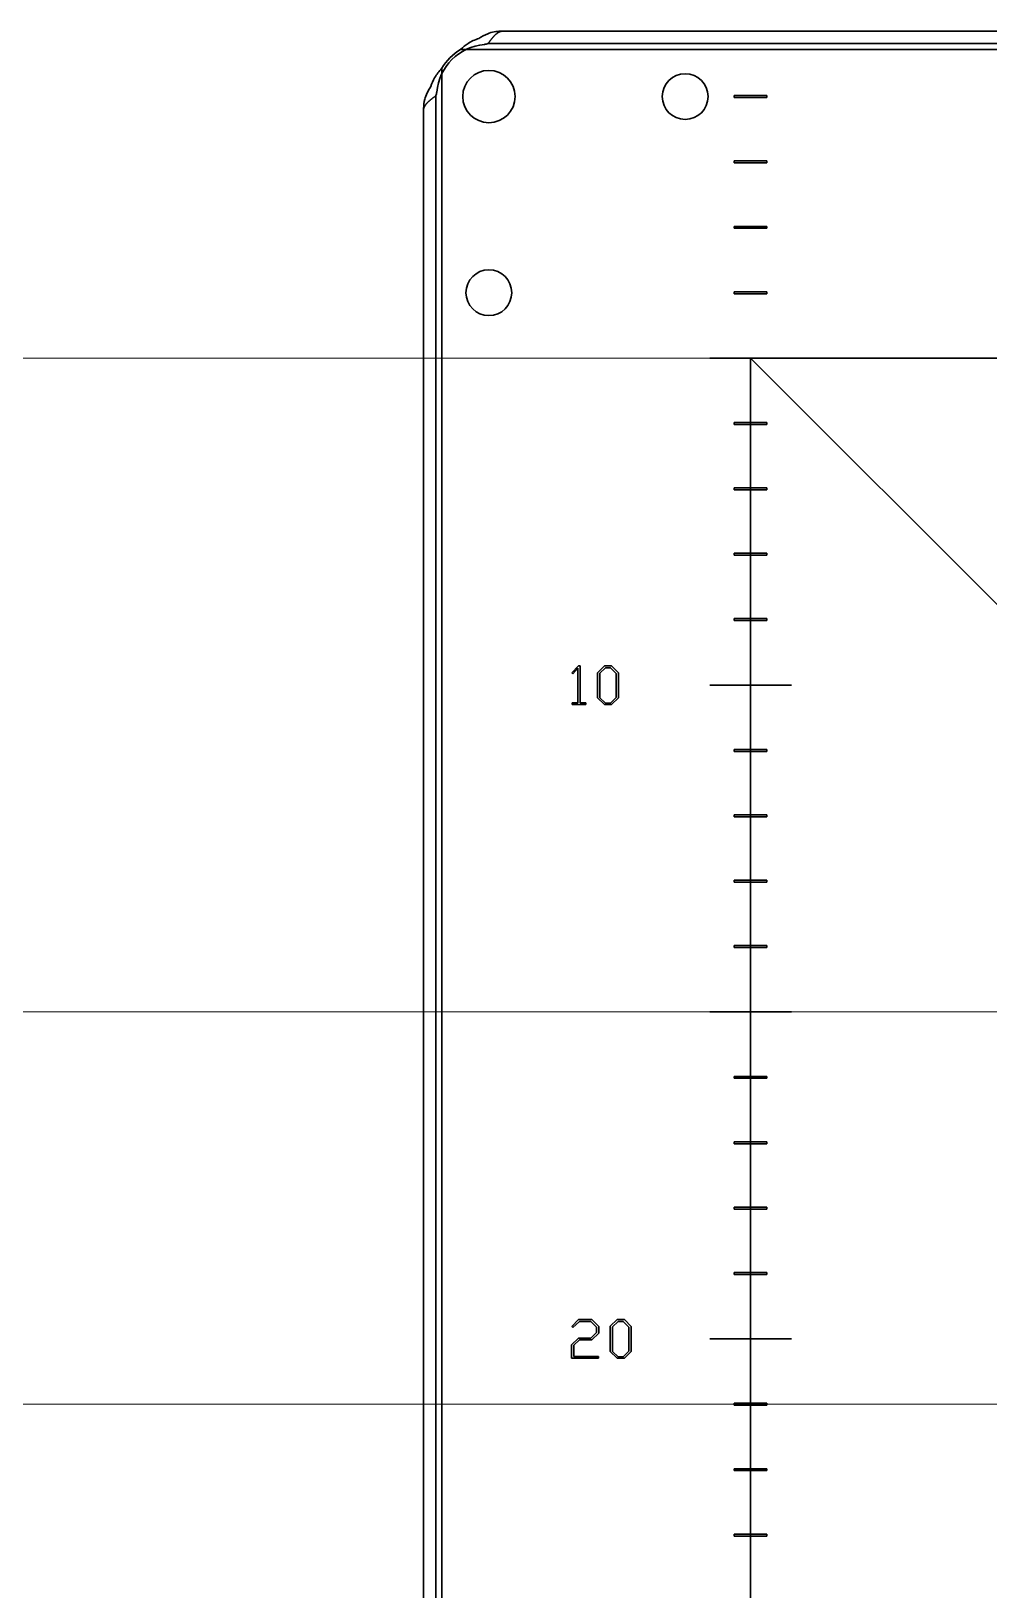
# Model space of a CAD drawing. Header units: millimetres. Extents: x 0 to 53000, y -591 to 24400.
# Drawn here: x 2568.4 to 2714.8, y 2986.6 to 3225 of the extents above; entities that cross this region are included whole.
import ezdxf

# ---------------------------------------------------------------- set-up
doc = ezdxf.new("R2010")
doc.units = ezdxf.units.MM
doc.layers.add('КК перф 40х60', color=6, linetype='Continuous', lineweight=30)
doc.layers.add('Основная', color=7, linetype='Continuous', lineweight=30)
doc.layers.add('Привязки', color=2, linetype='Continuous', lineweight=0, plot=False, transparency=0.8)

msp = doc.modelspace()

# ---------------------------------------------------------------- linework, layer by layer
at = {"layer": 'КК перф 40х60'}
for p, q in [((2678.34394, 3175), (3128.34394, 3175)), ((2678.34394, 2524.99999), (2678.34394, 3175)), ((2718.34394, 3135), (2678.34394, 3175))]:
    msp.add_line(p, q, dxfattribs=at)
at = {"layer": 'Основная', "linetype": 'Continuous'}
for p, q in [((3168.48099, 3223.10001), (2638.2069, 3223.10001)), ((3168.48099, 3223.10001), (2638.2069, 3223.10001)), ((3166.55761, 3224.99999), (2640.13028, 3224.99999)), ((3166.55761, 3224.99999), (2640.13028, 3224.99999)), ((3166.24394, 3224.99999), (2640.44395, 3224.99999)), ((3166.24394, 3224.99999), (2640.44395, 3224.99999)), ((2634.02259, 3222.20001), (3172.6653, 3222.20001)), ((2634.02259, 3222.20001), (3172.6653, 3222.20001)), ((2631.14395, 2480.67862), (2631.14395, 3219.32137)), ((2631.14395, 2480.67862), (2631.14395, 3219.32137)), ((2630.24395, 3215.13706), (2630.24395, 2484.86292)), ((2630.24395, 3215.13706), (2630.24395, 2484.86292)), ((2680.84395, 3215.15), (2675.84394, 3215.15)), ((2675.84394, 3215.15), (2675.84394, 3214.85001)), ((2675.84394, 3214.85001), (2680.84395, 3214.85001)), ((2680.84395, 3214.85001), (2680.84395, 3215.15)), ((2628.34394, 3213.21365), (2628.34394, 2486.78634)), ((2628.34394, 3213.21365), (2628.34394, 2486.78634)), ((2628.34394, 3212.89998), (2628.34394, 2487.10001)), ((2628.34394, 3212.89998), (2628.34394, 2487.10001)), ((2680.84395, 3205.15001), (2675.84394, 3205.15001)), ((2675.84394, 3205.15001), (2675.84394, 3204.84999)), ((2675.84394, 3204.84999), (2680.84395, 3204.84999)), ((2680.84395, 3204.84999), (2680.84395, 3205.15001)), ((2680.84395, 3195.14999), (2675.84394, 3195.14999)), ((2675.84394, 3195.14999), (2675.84394, 3194.85)), ((2675.84394, 3194.85), (2680.84395, 3194.85)), ((2680.84395, 3194.85), (2680.84395, 3195.14999)), ((2680.84395, 3185.15), (2675.84394, 3185.15)), ((2675.84394, 3185.15), (2675.84394, 3184.85001)), ((2675.84394, 3184.85001), (2680.84395, 3184.85001)), ((2680.84395, 3184.85001), (2680.84395, 3185.15)), ((2680.84395, 3165.14999), (2675.84394, 3165.14999)), ((2675.84394, 3165.14999), (2675.84394, 3164.85)), ((2675.84394, 3164.85), (2680.84395, 3164.85)), ((2680.84395, 3164.85), (2680.84395, 3165.14999)), ((2675.84394, 3155.15), (2675.84394, 3154.85001)), ((2680.84395, 3155.15), (2675.84394, 3155.15)), ((2675.84394, 3154.85001), (2680.84395, 3154.85001)), ((2680.84395, 3154.85001), (2680.84395, 3155.15)), ((2675.84394, 3145.15001), (2675.84394, 3144.84999)), ((2680.84395, 3145.15001), (2675.84394, 3145.15001)), ((2675.84394, 3144.84999), (2680.84395, 3144.84999)), ((2680.84395, 3144.84999), (2680.84395, 3145.15001)), ((2680.84395, 3135.14999), (2675.84394, 3135.14999)), ((2675.84394, 3135.14999), (2675.84394, 3134.85)), ((2675.84394, 3134.85), (2680.84395, 3134.85)), ((2680.84395, 3134.85), (2680.84395, 3135.14999)), ((2652.01959, 3127.91499), (2651.00062, 3126.88315)), ((2651.196, 3126.71584), (2651.93888, 3127.55466)), ((2651.93888, 3127.55466), (2651.93888, 3122.27258)), ((2652.28751, 3127.91499), (2652.01959, 3127.91499)), ((2652.28751, 3122.27258), (2652.28751, 3127.91499)), ((2655.99139, 3127.91499), (2654.9537, 3126.89015)), ((2655.30583, 3126.80477), (2656.15166, 3127.65411)), ((2657.10163, 3127.91499), (2655.99139, 3127.91499)), ((2656.15166, 3127.65411), (2656.94135, 3127.65411)), ((2656.94135, 3127.65411), (2657.80942, 3126.78137)), ((2658.16273, 3126.8656), (2657.10163, 3127.91499)), ((2651.00062, 3126.88315), (2651.196, 3126.71584)), ((2654.9537, 3126.89015), (2654.9537, 3123.01898)), ((2655.30583, 3123.05993), (2655.30583, 3126.80477)), ((2657.80942, 3126.78137), (2657.80942, 3123.08332)), ((2658.16273, 3123.04237), (2658.16273, 3126.8656)), ((2654.9537, 3123.01898), (2655.98905, 3122.00001)), ((2656.1505, 3122.21524), (2655.30583, 3123.05993)), ((2657.80942, 3123.08332), (2656.94251, 3122.21524)), ((2657.10279, 3122.00001), (2658.16273, 3123.04237)), ((2651.04741, 3122.27258), (2651.04741, 3122.00001)), ((2651.93888, 3122.27258), (2651.04741, 3122.27258)), ((2651.04741, 3122.00001), (2653.17896, 3122.00001)), ((2653.17896, 3122.27258), (2652.28751, 3122.27258)), ((2653.17896, 3122.00001), (2653.17896, 3122.27258)), ((2655.98905, 3122.00001), (2657.10279, 3122.00001)), ((2656.94251, 3122.21524), (2656.1505, 3122.21524)), ((2680.84395, 3115.15), (2675.84394, 3115.15)), ((2675.84394, 3115.15), (2675.84394, 3114.84998)), ((2675.84394, 3114.84998), (2680.84395, 3114.84998)), ((2680.84395, 3114.84998), (2680.84395, 3115.15)), ((2675.84394, 3105.14998), (2675.84394, 3104.84999)), ((2680.84395, 3105.14998), (2675.84394, 3105.14998)), ((2675.84394, 3104.84999), (2680.84395, 3104.84999)), ((2680.84395, 3104.84999), (2680.84395, 3105.14998)), ((2680.84395, 3095.14999), (2675.84394, 3095.14999)), ((2675.84394, 3095.14999), (2675.84394, 3094.84999)), ((2675.84394, 3094.84999), (2680.84395, 3094.84999)), ((2680.84395, 3094.84999), (2680.84395, 3095.14999)), ((2680.84395, 3085.14999), (2675.84394, 3085.14999)), ((2675.84394, 3085.14999), (2675.84394, 3084.85)), ((2675.84394, 3084.85), (2680.84395, 3084.85)), ((2680.84395, 3084.85), (2680.84395, 3085.14999)), ((2675.84394, 3065.14999), (2675.84394, 3064.84999)), ((2680.84395, 3065.14999), (2675.84394, 3065.14999)), ((2675.84394, 3064.84999), (2680.84395, 3064.84999)), ((2680.84395, 3064.84999), (2680.84395, 3065.14999)), ((2675.84394, 3055.14999), (2675.84394, 3054.85)), ((2680.84395, 3055.14999), (2675.84394, 3055.14999)), ((2675.84394, 3054.85), (2680.84395, 3054.85)), ((2680.84395, 3054.85), (2680.84395, 3055.14999)), ((2675.84394, 3045.15), (2675.84394, 3044.84999)), ((2680.84395, 3045.15), (2675.84394, 3045.15)), ((2675.84394, 3044.84999), (2680.84395, 3044.84999)), ((2680.84395, 3044.84999), (2680.84395, 3045.15)), ((2680.84395, 3035.14999), (2675.84394, 3035.14999)), ((2675.84394, 3035.14999), (2675.84394, 3034.85)), ((2675.84394, 3034.85), (2680.84395, 3034.85)), ((2680.84395, 3034.85), (2680.84395, 3035.14999)), ((2652.02194, 3027.94379), (2651.00062, 3026.91194)), ((2651.19481, 3026.74465), (2652.18338, 3027.6712)), ((2654.08563, 3027.94379), (2652.02194, 3027.94379)), ((2652.18338, 3027.6712), (2653.92418, 3027.6712)), ((2653.92418, 3027.6712), (2654.79459, 3026.81133)), ((2655.14673, 3026.89439), (2654.08563, 3027.94379)), ((2657.93811, 3027.94379), (2656.9004, 3026.91896)), ((2657.25255, 3026.83356), (2658.09838, 3027.6829)), ((2659.04833, 3027.94379), (2657.93811, 3027.94379)), ((2658.09838, 3027.6829), (2658.88805, 3027.6829)), ((2658.88805, 3027.6829), (2659.75612, 3026.81015)), ((2660.10943, 3026.89439), (2659.04833, 3027.94379)), ((2652.0231, 3025.122), (2650.98542, 3024.09834)), ((2651.00062, 3026.91194), (2651.19481, 3026.74465)), ((2653.92418, 3025.122), (2652.0231, 3025.122)), ((2654.79459, 3025.98187), (2653.92418, 3025.122)), ((2654.0868, 3024.8459), (2655.14673, 3025.89414)), ((2654.79459, 3026.81133), (2654.79459, 3025.98187)), ((2655.14673, 3025.89414), (2655.14673, 3026.89439)), ((2656.9004, 3026.91896), (2656.9004, 3023.04778)), ((2657.25255, 3023.08872), (2657.25255, 3026.83356)), ((2659.75612, 3026.81015), (2659.75612, 3023.11212)), ((2660.10943, 3023.07117), (2660.10943, 3026.89439)), ((2650.98542, 3024.09834), (2650.98542, 3022.02879)), ((2651.33753, 3024.01294), (2652.18103, 3024.8459)), ((2651.33753, 3022.30138), (2651.33753, 3024.01294)), ((2652.18103, 3024.8459), (2654.0868, 3024.8459)), ((2656.9004, 3023.04778), (2657.93577, 3022.02879)), ((2658.0972, 3022.24405), (2657.25255, 3023.08872)), ((2659.75612, 3023.11212), (2658.88923, 3022.24405)), ((2659.04951, 3022.02879), (2660.10943, 3023.07117)), ((2650.98542, 3022.02879), (2655.08121, 3022.02879)), ((2655.08121, 3022.30138), (2651.33753, 3022.30138)), ((2655.08121, 3022.02879), (2655.08121, 3022.30138)), ((2657.93577, 3022.02879), (2659.04951, 3022.02879)), ((2658.88923, 3022.24405), (2658.0972, 3022.24405)), ((2680.84395, 3015.15), (2675.84394, 3015.15)), ((2675.84394, 3015.15), (2675.84394, 3014.84999)), ((2675.84394, 3014.84999), (2680.84395, 3014.84999)), ((2680.84395, 3014.84999), (2680.84395, 3015.15)), ((2675.84394, 3005.14999), (2675.84394, 3004.85)), ((2680.84395, 3005.14999), (2675.84394, 3005.14999)), ((2675.84394, 3004.85), (2680.84395, 3004.85)), ((2680.84395, 3004.85), (2680.84395, 3005.14999)), ((2675.84394, 2995.15), (2675.84394, 2994.84999)), ((2680.84395, 2995.15), (2675.84394, 2995.15)), ((2675.84394, 2994.84999), (2680.84395, 2994.84999)), ((2680.84395, 2994.84999), (2680.84395, 2995.15))]:
    msp.add_line(p, q, dxfattribs=at)
at = {"layer": 'Основная'}
for p, q in [((2684.59394, 3175), (2672.09394, 3175)), ((2678.34394, 2849.99999), (2678.34394, 3175)), ((2684.59394, 3124.99999), (2672.09394, 3124.99999)), ((2672.09394, 3075), (2684.59394, 3075)), ((2672.09394, 3024.99999), (2684.59394, 3024.99999))]:
    msp.add_line(p, q, dxfattribs=at)
at = {"layer": 'Основная', "linetype": 'Continuous'}
for centre, radius in [((2638.34394, 3214.99999), 4), ((2638.34394, 3214.99999), 4), ((2638.34394, 3214.99999), 4), ((2638.34394, 3214.99999), 4), ((2668.34394, 3214.99999), 3.5), ((2668.34394, 3214.99999), 3.5), ((2638.34394, 3184.99999), 3.5), ((2638.34394, 3184.99999), 3.5)]:
    msp.add_circle(centre, radius, dxfattribs=at)
for centre, radius, start, end in [((2638.34394, 3214.99999), 8, 94.9680091, 175.0319909), ((2638.34394, 3214.99999), 8, 94.9680091, 175.0319909), ((2637.47795, 3224.96243), 2, 274.9680091, 291.3748278), ((2637.47795, 3224.96243), 2, 274.9680091, 291.3748278), ((2638.05394, 3215.28999), 8, 120.2597234, 149.7402766), ((2638.05394, 3215.28999), 8, 120.2597234, 149.7402766), ((2628.38151, 3215.86599), 2, 338.6251722, 355.0319909), ((2628.38151, 3215.86599), 2, 338.6251722, 355.0319909)]:
    msp.add_arc(centre, radius, start, end, dxfattribs=at)
for points, knots in [([(2636.79394, 3223.89019), (2636.51426, 3223.78724), (2635.95474, 3223.5813), (2635.00213, 3223.05748), (2634.39668, 3222.52748), (2634.02259, 3222.20001)], [0, 0, 0, 0, 0.2763603285, 0.5528809945, 1, 1, 1, 1]), ([(2636.79394, 3223.89019), (2636.51426, 3223.78724), (2635.95474, 3223.5813), (2635.00213, 3223.05748), (2634.39668, 3222.52748), (2634.02259, 3222.20001)], [0, 0, 0, 0, 0.2763603285, 0.5528809945, 1, 1, 1, 1]), ([(2640.13028, 3224.99999), (2639.80203, 3224.97928), (2639.14604, 3224.93787), (2638.03474, 3224.58986), (2637.25025, 3224.1475), (2636.79394, 3223.89019)], [0, 0, 0, 0, 0.295274865, 0.590082953, 1, 1, 1, 1]), ([(2640.13028, 3224.99999), (2639.80203, 3224.97928), (2639.14604, 3224.93787), (2638.03474, 3224.58986), (2637.25025, 3224.1475), (2636.79394, 3223.89019)], [0, 0, 0, 0, 0.295274865, 0.590082953, 1, 1, 1, 1]), ([(2640.44395, 3224.99999), (2640.39808, 3224.99837), (2640.32929, 3224.99594), (2640.23759, 3224.98075), (2640.16885, 3224.96538), (2640.10008, 3224.94561), (2640.03137, 3224.92151), (2639.96261, 3224.89319), (2639.89385, 3224.8607), (2639.82511, 3224.82408), (2639.75634, 3224.78349), (2639.68763, 3224.73893), (2639.61886, 3224.69059), (2639.55013, 3224.63848), (2639.48135, 3224.58288), (2639.41265, 3224.52372), (2639.34388, 3224.46135), (2639.27512, 3224.39575), (2639.20639, 3224.32711), (2639.13761, 3224.25566), (2639.06891, 3224.18147), (2639.00015, 3224.1048), (2638.93139, 3224.02579), (2638.86264, 3223.9446), (2638.79387, 3223.86146), (2638.72517, 3223.77651), (2638.6564, 3223.69002), (2638.58765, 3223.60216), (2638.5189, 3223.51311), (2638.45014, 3223.42311), (2638.38141, 3223.33233), (2638.30034, 3223.22465), (2638.24215, 3223.14704), (2638.2069, 3223.10001)], [0, 0, 0, 0, 0.0614988422, 0.0922314064, 0.1229653291, 0.1536968056, 0.1844262973, 0.2151595788, 0.2458910705, 0.2766247967, 0.3073567022, 0.3380848296, 0.3688173631, 0.3995527939, 0.430283467, 0.4610134336, 0.4917435698, 0.5224748229, 0.5532114534, 0.5839424343, 0.6146728425, 0.6454058801, 0.6761354439, 0.7068685407, 0.7376011386, 0.7683327779, 0.7990635891, 0.8297940866, 0.8605288442, 0.8912621735, 0.9219889814, 0.9527258934, 1, 1, 1, 1]), ([(2640.44395, 3224.99999), (2640.39808, 3224.99837), (2640.32929, 3224.99594), (2640.23759, 3224.98075), (2640.16885, 3224.96538), (2640.10008, 3224.94561), (2640.03137, 3224.92151), (2639.96261, 3224.89319), (2639.89385, 3224.8607), (2639.82511, 3224.82408), (2639.75634, 3224.78349), (2639.68763, 3224.73893), (2639.61886, 3224.69059), (2639.55013, 3224.63848), (2639.48135, 3224.58288), (2639.41265, 3224.52372), (2639.34388, 3224.46135), (2639.27512, 3224.39575), (2639.20639, 3224.32711), (2639.13761, 3224.25566), (2639.06891, 3224.18147), (2639.00015, 3224.1048), (2638.93139, 3224.02579), (2638.86264, 3223.9446), (2638.79387, 3223.86146), (2638.72517, 3223.77651), (2638.6564, 3223.69002), (2638.58765, 3223.60216), (2638.5189, 3223.51311), (2638.45014, 3223.42311), (2638.38141, 3223.33233), (2638.30034, 3223.22465), (2638.24215, 3223.14704), (2638.2069, 3223.10001)], [0, 0, 0, 0, 0.0614988422, 0.0922314064, 0.1229653291, 0.1536968056, 0.1844262973, 0.2151595788, 0.2458910705, 0.2766247967, 0.3073567022, 0.3380848296, 0.3688173631, 0.3995527939, 0.430283467, 0.4610134336, 0.4917435698, 0.5224748229, 0.5532114534, 0.5839424343, 0.6146728425, 0.6454058801, 0.6761354439, 0.7068685407, 0.7376011386, 0.7683327779, 0.7990635891, 0.8297940866, 0.8605288442, 0.8912621735, 0.9219889814, 0.9527258934, 1, 1, 1, 1]), ([(2631.14395, 3219.32137), (2630.94286, 3219.09098), (2630.54074, 3218.6303), (2629.90814, 3217.73526), (2629.6276, 3217.00342), (2629.45378, 3216.54999)], [0, 0, 0, 0, 0.275666918, 0.551216233, 1, 1, 1, 1]), ([(2631.14395, 3219.32137), (2630.94286, 3219.09098), (2630.54074, 3218.6303), (2629.90814, 3217.73526), (2629.6276, 3217.00342), (2629.45378, 3216.54999)], [0, 0, 0, 0, 0.275666918, 0.551216233, 1, 1, 1, 1]), ([(2629.45378, 3216.54999), (2629.26419, 3216.22174), (2628.88531, 3215.56576), (2628.4501, 3214.45445), (2628.38298, 3213.66997), (2628.34394, 3213.21365)], [0, 0, 0, 0, 0.295276058, 0.590082674, 1, 1, 1, 1]), ([(2629.45378, 3216.54999), (2629.26419, 3216.22174), (2628.88531, 3215.56576), (2628.4501, 3214.45445), (2628.38298, 3213.66997), (2628.34394, 3213.21365)], [0, 0, 0, 0, 0.295276058, 0.590082674, 1, 1, 1, 1]), ([(2630.24395, 3215.13706), (2630.18276, 3215.0912), (2630.09098, 3215.02241), (2629.96952, 3214.93071), (2629.87906, 3214.86197), (2629.78948, 3214.79321), (2629.70094, 3214.72448), (2629.61369, 3214.65572), (2629.52789, 3214.58698), (2629.44378, 3214.51821), (2629.36152, 3214.44946), (2629.2813, 3214.38071), (2629.20333, 3214.31199), (2629.12778, 3214.24324), (2629.05486, 3214.17448), (2628.98468, 3214.10572), (2628.91744, 3214.03701), (2628.85332, 3213.96824), (2628.7924, 3213.8995), (2628.7349, 3213.83073), (2628.68087, 3213.76199), (2628.63051, 3213.69326), (2628.58393, 3213.62451), (2628.54115, 3213.55576), (2628.50242, 3213.487), (2628.46766, 3213.41825), (2628.43712, 3213.34952), (2628.41072, 3213.28077), (2628.38864, 3213.21201), (2628.37085, 3213.14326), (2628.35751, 3213.0745), (2628.34654, 3212.99345), (2628.34492, 3212.93526), (2628.34394, 3212.89998)], [0, 0, 0, 0, 0.061496703, 0.092230351, 0.122966846, 0.153699918, 0.184425596, 0.215158567, 0.245893305, 0.276621049, 0.307352626, 0.338089429, 0.368817703, 0.399551418, 0.430282148, 0.461015953, 0.491743078, 0.522474047, 0.553206781, 0.583937695, 0.614673175, 0.645399355, 0.676131928, 0.70686479, 0.737596402, 0.768330775, 0.799056925, 0.829791094, 0.860522439, 0.891255148, 0.921988254, 0.952716725, 1, 1, 1, 1]), ([(2630.24395, 3215.13706), (2630.18276, 3215.0912), (2630.09098, 3215.02241), (2629.96952, 3214.93071), (2629.87906, 3214.86197), (2629.78948, 3214.79321), (2629.70094, 3214.72448), (2629.61369, 3214.65572), (2629.52789, 3214.58698), (2629.44378, 3214.51821), (2629.36152, 3214.44946), (2629.2813, 3214.38071), (2629.20333, 3214.31199), (2629.12778, 3214.24324), (2629.05486, 3214.17448), (2628.98468, 3214.10572), (2628.91744, 3214.03701), (2628.85332, 3213.96824), (2628.7924, 3213.8995), (2628.7349, 3213.83073), (2628.68087, 3213.76199), (2628.63051, 3213.69326), (2628.58393, 3213.62451), (2628.54115, 3213.55576), (2628.50242, 3213.487), (2628.46766, 3213.41825), (2628.43712, 3213.34952), (2628.41072, 3213.28077), (2628.38864, 3213.21201), (2628.37085, 3213.14326), (2628.35751, 3213.0745), (2628.34654, 3212.99345), (2628.34492, 3212.93526), (2628.34394, 3212.89998)], [0, 0, 0, 0, 0.061496703, 0.092230351, 0.122966846, 0.153699918, 0.184425596, 0.215158567, 0.245893305, 0.276621049, 0.307352626, 0.338089429, 0.368817703, 0.399551418, 0.430282148, 0.461015953, 0.491743078, 0.522474047, 0.553206781, 0.583937695, 0.614673175, 0.645399355, 0.676131928, 0.70686479, 0.737596402, 0.768330775, 0.799056925, 0.829791094, 0.860522439, 0.891255148, 0.921988254, 0.952716725, 1, 1, 1, 1])]:
    msp.add_open_spline(points, degree=3, knots=knots, dxfattribs=at)
at = {"layer": 'Привязки'}
for p, q in [((3873, 3175), (371.49998, 3175)), ((3873, 3075), (371.49998, 3075)), ((2684.59394, 3075), (2735.34394, 3075)), ((3873, 3014.99999), (371.49998, 3014.99999)), ((2680.84395, 3014.99999), (3125.84394, 3014.99999))]:
    msp.add_line(p, q, dxfattribs=at)

doc.saveas('drawing.dxf')
